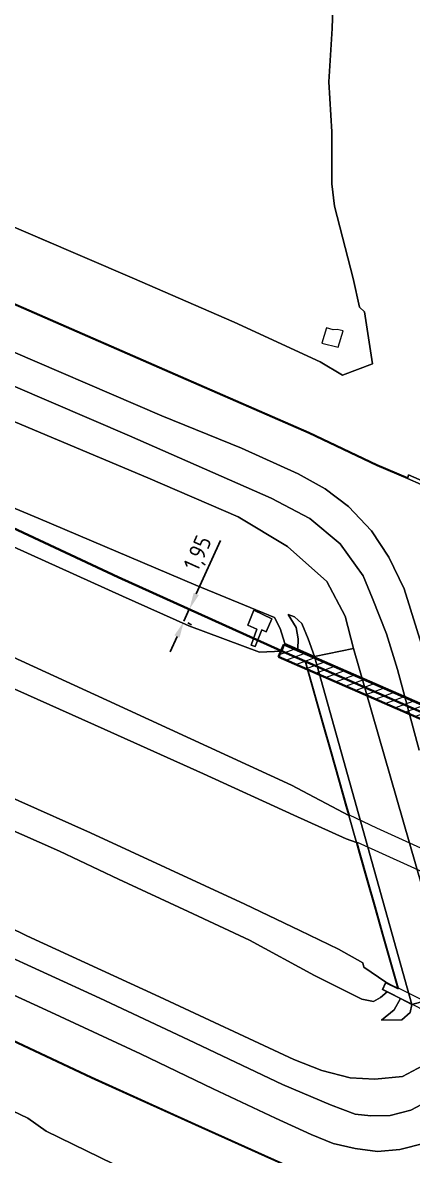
# Model space of a CAD drawing. Header units: metres. Extents: x 112942 to 118371, y 496117 to 499046.
# Drawn here: x 113709.2 to 113767.1, y 498366.9 to 498535.3 of the extents above; entities that cross this region are included whole.
import ezdxf

# ---------------------------------------------------------------- set-up
doc = ezdxf.new("R2010")
doc.units = ezdxf.units.M
for name, color, linetype, lineweight in [('B-WE-OG-TOPOKAART-G', 7, 'Continuous', 18), ('N-WE-KL-DATA_GLASVEZEL-G', 90, 'KL-GLASVEZEL-N', 35), ('N-WE-KL-DATA_GLASVEZEL-M', 7, 'Continuous', 18), ('N-WE-KL-DATA_KABELGOOT-A', 92, 'Continuous', 18), ('N-WE-KL-DATA_KABELGOOT-G', 90, 'Continuous', 35)]:
    doc.layers.add(name, color=color, linetype=linetype, lineweight=lineweight)
doc.styles.add('ISO', font='isocp.shx')
doc.linetypes.add('KL-GLASVEZEL-N', pattern='A,4,-1,[101,NLCS.SHX,S=0.5,R=0,X=0,Y=0],-1,4,-1,["G",Standard,S=1,R=0,X=-0.25,Y=-0.5],-1.5', length=12.5)
doc.dimstyles.new('ISO', dxfattribs={"dimtxt": 2.5, "dimasz": 2.5, "dimexe": 1.25, "dimexo": 0.625, "dimtad": 1, "dimtxsty": 'ISO', "dimcen": 2.5, "dimadec": 0, "dimazin": 0, "dimtfac": 1, "dimtmove": 0, "dimatfit": 3, "dimfxl": 0, "dimarcsym": 0})

# ---------------------------------------------------------------- blocks, each defined once
blk = doc.blocks.new('*D62')
at = {"layer": 'Defpoints', "color": 0, "transparency": 16777216}
for p in [(113733.96, 498448.08), (113733.96, 498448.08), (113733.16, 498446.31)]:
    blk.add_point(p, dxfattribs=at)
at = {"layer": 'N-WE-KL-DATA_GLASVEZEL-M', "color": 0, "lineweight": -2, "transparency": 16777216}
for p, q in [((113734.99, 498450.36), (113738.59, 498458.32)), ((113733.16, 498446.31), (113733.96, 498448.08)), ((113734.53, 498447.82), (113735.1, 498447.57)), ((113733.73, 498446.05), (113734.3, 498445.79)), ((113732.13, 498444.03), (113731.1, 498441.75))]:
    blk.add_line(p, q, dxfattribs=at)
at = {"layer": 'N-WE-KL-DATA_GLASVEZEL-M', "color": 0, "transparency": 16777216}
for points in [[(113734.61, 498450.53), (113735.37, 498450.19), (113733.96, 498448.08)], [(113731.75, 498444.2), (113732.51, 498443.86), (113733.16, 498446.31)]]:
    blk.add_solid(points, dxfattribs=at)
at = {"layer": 'N-WE-KL-DATA_GLASVEZEL-M', "color": 0, "transparency": 16777216, "insert": (113735.43, 498456.33), "char_height": 2.5, "attachment_point": 5, "rotation": 65.6959, "style": 'ISO'}
blk.add_mtext('1,95', dxfattribs=at)

msp = doc.modelspace()

# ---------------------------------------------------------------- hatches: boundary and pattern name
at = {"layer": 'N-WE-KL-DATA_KABELGOOT-A'}
h = msp.add_hatch(dxfattribs=at)
h.set_pattern_fill('ANSI31', color=256, scale=0.35, style=0)
h.set_pattern_definition([(20, (113280.6995, 498011.3601), (-0.3800699, 1.0442334), [])])
h.paths.add_polyline_path([(113747.207, 498441.003), (113811.343, 498412.959), (113812.144, 498414.791), (113748.008, 498442.836)])

# ---------------------------------------------------------------- linework, layer by layer
at = {"layer": 'B-WE-OG-TOPOKAART-G', "elevation": -0.75}
msp.add_lwpolyline([(113753.648, 498487.615), (113756.079, 498487.018), (113756.827, 498489.451), (113755.907, 498489.681), (113755.354, 498489.601), (113754.364, 498489.927), (113753.648, 498487.615)], close=True, dxfattribs=at)
at = {"layer": 'B-WE-OG-TOPOKAART-G'}
for points in [[(113713.594, 498502.446, -0.664), (113704.324, 498506.424, -0.596), (113688.497, 498512.657, -0.622), (113674.19, 498519.04, -0.631), (113660.003, 498524.703, -0.7), (113646.916, 498530.977, -0.616), (113645.573, 498531.944, -0.602), (113646.189, 498533.17, -0.602), (113650.121, 498534.727, -0.602), (113659.733, 498536.957, -0.671), (113677.05, 498541.345, -0.665), (113693.394, 498544.729, -0.683), (113702.706, 498546.677, -0.717), (113707.877, 498546.993, -0.769), (113709.989, 498549.561, -0.778), (113712.432, 498550.342, -0.778), (113718.043, 498549.639, -0.749), (113721.823, 498550.551, -0.778), (113727.473, 498552.924, -0.752), (113735.271, 498555.121, -0.781), (113738.468, 498555.789, -0.779)], [(113721.823, 498550.551, -0.778), (113718.043, 498549.639, -0.749), (113712.432, 498550.342, -0.778), (113709.989, 498549.561, -0.778), (113707.877, 498546.993, -0.769), (113702.706, 498546.677, -0.717), (113693.394, 498544.729, -0.683), (113677.05, 498541.345, -0.665), (113659.733, 498536.957, -0.671), (113650.121, 498534.727, -0.602), (113646.189, 498533.17, -0.602), (113645.573, 498531.944, -0.602), (113646.916, 498530.977, -0.616), (113660.003, 498524.703, -0.7), (113674.19, 498519.04, -0.631), (113688.497, 498512.657, -0.622), (113704.324, 498506.424, -0.596), (113713.594, 498502.446, -0.664)], [(113755.473, 498543.825, -0.844), (113755.205, 498534.425, -0.815), (113754.705, 498526.458, -0.821), (113755.144, 498519.063, -0.778), (113755.144, 498511.308, -0.775), (113755.517, 498508.016, -0.859), (113758.282, 498497.226, -0.7), (113759.252, 498492.987, -0.764), (113759.99, 498492.294, -0.764), (113761.157, 498484.553, -0.758), (113756.719, 498482.895, -0.769), (113753.395, 498484.84, -0.749), (113740.646, 498490.741, -0.752), (113725.474, 498497.348, -0.752), (113704.324, 498506.424, -0.596), (113688.497, 498512.657, -0.622), (113674.19, 498519.04, -0.631), (113660.003, 498524.703, -0.7), (113646.916, 498530.977, -0.616), (113645.573, 498531.944, -0.602), (113646.189, 498533.17, -0.602), (113650.121, 498534.727, -0.602), (113659.733, 498536.957, -0.671)], [(113659.733, 498536.957, -0.671), (113650.121, 498534.727, -0.602), (113646.189, 498533.17, -0.602), (113645.573, 498531.944, -0.602), (113646.916, 498530.977, -0.616), (113660.003, 498524.703, -0.7), (113674.19, 498519.04, -0.631), (113688.497, 498512.657, -0.622), (113704.324, 498506.424, -0.596), (113725.474, 498497.348, -0.752), (113740.646, 498490.741, -0.752), (113753.395, 498484.84, -0.749), (113756.719, 498482.895, -0.769), (113761.157, 498484.553, -0.758), (113759.99, 498492.294, -0.764), (113759.252, 498492.987, -0.764), (113758.282, 498497.226, -0.7), (113755.517, 498508.016, -0.859), (113755.144, 498511.308, -0.775), (113755.144, 498519.063, -0.778), (113754.705, 498526.458, -0.821), (113755.205, 498534.425, -0.815), (113755.473, 498543.825, -0.844)], [(113614.121, 498535.645, -0.778), (113614.172, 498535.731, -1.1), (113618.724, 498533.046, -1.1), (113625.961, 498529.543, -1.1), (113647.81, 498519.887, -1.1), (113664.655, 498512.317, -1.1), (113687.249, 498502.468, -1.1), (113709.346, 498492.868, -1.1), (113732.686, 498482.677, -1.1), (113751.776, 498474.357, -1.1), (113761.858, 498469.565, -1.1), (113766.422, 498467.614, -1.1), (113766.388, 498467.52, -0.778), (113761.817, 498469.474, -0.778), (113751.735, 498474.266, -0.778), (113732.646, 498482.585, -0.778), (113709.306, 498492.776, -0.778), (113687.209, 498502.376, -0.778), (113664.615, 498512.226, -0.778), (113647.769, 498519.796, -0.778), (113625.919, 498529.452, -0.778), (113618.677, 498532.958, -0.778), (113614.121, 498535.645, -0.778)], [(113771.729, 498465.792, -1.1), (113766.553, 498468.05, -1.1), (113766.422, 498467.614, -1.1), (113761.858, 498469.565, -1.1), (113751.776, 498474.357, -1.1), (113732.686, 498482.677, -1.1), (113709.346, 498492.868, -1.1), (113687.249, 498502.468, -1.1), (113664.655, 498512.317, -1.1), (113647.81, 498519.887, -1.1), (113625.961, 498529.543, -1.1), (113618.724, 498533.046, -1.1), (113614.172, 498535.731, -1.1)], [(113538.691, 498517.3, 6.954), (113539.049, 498517.139, 6.954), (113559.022, 498508.188, 6.96), (113576.603, 498500.35, 6.94), (113601.149, 498489.304, 6.945), (113628.123, 498477.21, 6.927), (113653.491, 498465.75, 6.938), (113676.824, 498455.132, 6.951), (113699.85, 498444.604, 6.926), (113721.694, 498434.548, 6.897), (113749.122, 498421.955, 6.869), (113757.652, 498417.439, 6.902), (113758.791, 498413.424, 6.845), (113757.254, 498413.984, 6.864), (113749.473, 498417.477, 6.891), (113736.087, 498423.628, 6.935), (113721.29, 498430.258, 6.971), (113706.575, 498436.873, 6.997)], [(113687.209, 498502.376, -0.778), (113709.306, 498492.776, -0.778), (113732.646, 498482.585, -0.778), (113751.735, 498474.266, -0.778), (113761.817, 498469.474, -0.778), (113766.388, 498467.52, -0.778), (113768.428, 498466.62, -0.16)], [(113770.591, 498436.004, 0.126), (113765.861, 498451.11, 0.226), (113763.626, 498455.809, 0.286), (113761.045, 498459.743, 0.233), (113757.626, 498463.342, 0.247), (113754.133, 498465.981, 0.207), (113750.124, 498468.193, 0.207), (113741.724, 498472.043, 0.1), (113729.866, 498476.858, 0.127), (113703.835, 498488.023, 0.19)], [(113703.835, 498488.023, 0.19), (113729.866, 498476.858, 0.127), (113741.724, 498472.043, 0.1), (113750.124, 498468.193, 0.207), (113754.133, 498465.981, 0.207), (113757.626, 498463.342, 0.247), (113761.045, 498459.743, 0.233), (113763.626, 498455.809, 0.286), (113765.861, 498451.11, 0.226), (113770.591, 498436.004, 0.126)], [(113696.108, 498486.281, 0.203), (113725.055, 498473.865, 0.217), (113746.129, 498464.608, 0.177), (113751.851, 498461.572, 0.223), (113756.398, 498457.799, 0.223), (113759.789, 498453.062, 0.213), (113761.19, 498449.691, 0.116), (113763.241, 498444.432, 0.136), (113764.896, 498439.131, 0.156), (113768.103, 498427.12, 0.126)], [(113768.103, 498427.12, 0.126), (113764.896, 498439.131, 0.156), (113763.241, 498444.432, 0.136), (113761.19, 498449.691, 0.116), (113759.789, 498453.062, 0.213), (113756.398, 498457.799, 0.223), (113751.851, 498461.572, 0.223), (113746.129, 498464.608, 0.177), (113725.055, 498473.865, 0.217), (113696.108, 498486.281, 0.203)], [(113676.365, 498476.296, 6.181), (113691.073, 498482.96, 0.197), (113707.173, 498476.298, 0.147), (113727.778, 498467.616, 0.217), (113741.202, 498461.821, 0.263), (113748.563, 498457.421, 0.29), (113754.374, 498452.209, 0.166), (113757.131, 498447.065, 0.336), (113758.363, 498442.252, 0.306), (113752.555, 498441.066, 4.526), (113751.609, 498443.706, 4.686), (113750.672, 498445.957, 4.676), (113749.565, 498446.971, 4.626), (113748.624, 498447.324, 4.9), (113749.842, 498445.367, 4.887), (113750.157, 498443.691, 4.953), (113750.076, 498442.15, 4.89), (113748.145, 498442.994, 6.46), (113747.473, 498445.224, 6.18), (113746.608, 498446.877, 6.329), (113734.929, 498451.644, 6.05), (113711.499, 498461.619, 6.123), (113681.815, 498474.03, 6.16), (113676.365, 498476.296, 6.181)], [(113773.098, 498390.984, 0.146), (113758.363, 498442.252, 0.306), (113757.131, 498447.065, 0.336), (113754.374, 498452.209, 0.166), (113748.563, 498457.421, 0.29), (113741.202, 498461.821, 0.263), (113727.778, 498467.616, 0.217), (113707.173, 498476.298, 0.147)], [(113681.815, 498474.03, 6.16), (113711.499, 498461.619, 6.123), (113734.929, 498451.644, 6.05), (113746.608, 498446.877, 6.329), (113747.473, 498445.224, 6.18), (113748.145, 498442.994, 6.46), (113747.704, 498441.877, 6.543), (113744.367, 498441.709, 6.526), (113733.884, 498445.639, 6.538), (113724.018, 498450.048, 6.577), (113703.101, 498459.502, 6.616)], [(113771.729, 498465.792, -1.1), (113774.195, 498456.734, -1.1), (113781.948, 498429.128, -1.1), (113789.573, 498402.595, -1.1), (113797.092, 498376.046, -1.1), (113802.098, 498358.569, -1.1), (113796.68, 498357.026, -1.1), (113796.545, 498357.518, -1.1), (113796.653, 498357.55, -0.807), (113799.101, 498358.263, -0.059), (113801.405, 498358.934, -0.054), (113796.534, 498375.883, -0.034), (113789.149, 498401.94, -0.054), (113788.873, 498402.857, -0.024), (113781.423, 498429.016, -0.064), (113773.718, 498456.531, -0.064), (113771.204, 498465.396, -0.096), (113768.428, 498466.62, -0.16), (113766.388, 498467.52, -0.778), (113766.422, 498467.614, -1.1), (113766.553, 498468.05, -1.1), (113771.729, 498465.792, -1.1)], [(113571.719, 498448.934, -0.602), (113577.602, 498460.99, 0.247), (113581.367, 498459.404, 0.253), (113614.917, 498444.091, 0.28), (113622.989, 498440.26, 0.323), (113642.438, 498430.778, 0.27), (113663.224, 498421.613, 0.257), (113685.154, 498411.609, 0.267), (113709.803, 498399.555, 0.203), (113729.508, 498390.488, 0.24), (113749.5, 498381.142, 0.32), (113753.641, 498379.525, 0.393), (113757.837, 498378.445, 0.36), (113761.522, 498378.223, 0.34), (113765.628, 498378.653, 0.297), (113768.612, 498380.229, 0.283)], [(113768.612, 498380.229, 0.283), (113765.628, 498378.653, 0.297), (113761.522, 498378.223, 0.34), (113757.837, 498378.445, 0.36), (113753.641, 498379.525, 0.393), (113749.5, 498381.142, 0.32), (113729.508, 498390.488, 0.24), (113709.803, 498399.555, 0.203), (113685.154, 498411.609, 0.267), (113663.224, 498421.613, 0.257), (113642.438, 498430.778, 0.27), (113622.989, 498440.26, 0.323), (113614.917, 498444.091, 0.28), (113581.367, 498459.404, 0.253), (113577.602, 498460.99, 0.247)], [(113703.101, 498459.502, 6.616), (113724.018, 498450.048, 6.577), (113733.884, 498445.639, 6.538), (113744.367, 498441.709, 6.526), (113747.704, 498441.877, 6.543), (113747.971, 498441.76, 6.533), (113751.149, 498440.371, 6.523), (113753.848, 498430.852, 6.637), (113754.976, 498426.876, 6.707), (113756.17, 498422.666, 6.791), (113757.271, 498418.783, 6.861), (113757.652, 498417.439, 6.902), (113749.122, 498421.955, 6.869), (113721.694, 498434.548, 6.897), (113699.85, 498444.604, 6.926)], [(113743.146, 498442.765, 6.56), (113743.727, 498442.531, 6.53), (113744.721, 498445.006, 6.35), (113745.357, 498444.712, 6.344), (113746.233, 498446.685, 6.329), (113743.521, 498447.947, 6.446), (113742.651, 498445.738, 6.44), (113744.015, 498445.132, 6.431), (113743.146, 498442.765, 6.56)], [(113743.146, 498442.765, 6.56), (113744.015, 498445.132, 6.431), (113742.651, 498445.738, 6.44), (113743.521, 498447.947, 6.446), (113746.233, 498446.685, 6.329), (113745.357, 498444.712, 6.344), (113744.721, 498445.006, 6.35), (113743.727, 498442.531, 6.53), (113743.146, 498442.765, 6.56)], [(113750.076, 498442.15, 4.89), (113750.157, 498443.691, 4.953), (113749.842, 498445.367, 4.887), (113748.624, 498447.324, 4.9), (113749.565, 498446.971, 4.626), (113750.672, 498445.957, 4.676), (113751.609, 498443.706, 4.686), (113752.555, 498441.066, 4.526), (113750.076, 498442.15, 4.89)], [(113747.971, 498441.76, 6.533), (113747.704, 498441.877, 6.543), (113748.145, 498442.994, 6.46), (113750.076, 498442.15, 4.89), (113752.555, 498441.066, 4.526), (113767.047, 498389.338, 4.956), (113765.327, 498390.211, 4.92), (113763.337, 498391.22, 6.653), (113762.662, 498391.553, 6.416), (113763.15, 498392.649, 6.567), (113764.22, 498392.107, 6.557), (113764.939, 498391.742, 6.563), (113762.674, 498399.731, 6.657), (113761.519, 498403.804, 6.73), (113760.392, 498407.777, 6.796), (113759.252, 498411.8, 6.864), (113758.791, 498413.424, 6.845), (113757.652, 498417.439, 6.902), (113757.271, 498418.783, 6.861), (113756.17, 498422.666, 6.791), (113754.976, 498426.876, 6.707), (113753.848, 498430.852, 6.637), (113751.149, 498440.371, 6.523), (113747.971, 498441.76, 6.533)], [(113811.844, 498415.086, 6.353), (113811.35, 498414.102, 6.36), (113809.702, 498414.822, 6.36), (113824.943, 498361.249, 6.419), (113828.182, 498359.606, 6.333), (113827.684, 498358.625, 6.148), (113762.727, 498391.576, 6.416), (113763.174, 498392.581, 6.567), (113765.018, 498391.646, 6.563), (113751.191, 498440.407, 6.523), (113747.768, 498441.903, 6.543), (113748.172, 498442.927, 6.46), (113811.844, 498415.086, 6.353)], [(113752.555, 498441.066, 4.526), (113758.363, 498442.252, 0.306), (113773.098, 498390.984, 0.146), (113767.047, 498389.338, 4.956), (113752.555, 498441.066, 4.526)], [(113751.245, 498440.398, 6.523), (113809.683, 498414.707, 6.36), (113812.89, 498403.435, 6.643), (113814.02, 498399.463, 6.691), (113815.245, 498395.156, 6.776), (113816.309, 498391.417, 6.836), (113816.713, 498389.999, 6.896), (113794.965, 498400.293, 6.851), (113776.012, 498409.103, 6.839), (113761.847, 498415.54, 6.833), (113757.748, 498417.466, 6.902), (113757.367, 498418.811, 6.861), (113756.266, 498422.693, 6.791), (113755.072, 498426.903, 6.707), (113753.945, 498430.879, 6.637), (113751.245, 498440.398, 6.523)], [(113706.575, 498436.873, 6.997), (113721.29, 498430.258, 6.971), (113736.087, 498423.628, 6.935), (113749.473, 498417.477, 6.891), (113757.254, 498413.984, 6.864), (113758.791, 498413.424, 6.845), (113759.252, 498411.8, 6.864), (113760.392, 498407.777, 6.796), (113761.519, 498403.804, 6.73), (113762.674, 498399.731, 6.657), (113764.939, 498391.742, 6.563), (113764.22, 498392.107, 6.557), (113763.15, 498392.649, 6.567), (113759.875, 498394.895, 6.533), (113759.727, 498395.516, 6.548), (113756.115, 498397.546, 6.573), (113750.385, 498400.355, 6.568), (113742.184, 498404.272, 6.567), (113719.269, 498414.841, 6.602), (113697.934, 498424.386, 6.591)], [(113697.934, 498424.386, 6.591), (113719.269, 498414.841, 6.602), (113742.184, 498404.272, 6.567), (113750.385, 498400.355, 6.568), (113756.115, 498397.546, 6.573), (113759.727, 498395.516, 6.548), (113759.875, 498394.895, 6.533), (113763.15, 498392.649, 6.567), (113762.662, 498391.553, 6.416), (113763.337, 498391.22, 6.653), (113762.348, 498390.352, 6.43), (113761.337, 498389.801, 6.417), (113759.583, 498390.15, 6.353), (113752.573, 498393.654, 6.287), (113742.901, 498398.92, 6.29), (113733.81, 498403.135, 6.297), (113723.454, 498407.959, 6.273), (113714.652, 498412.151, 6.31), (113706.065, 498415.95, 6.293)], [(113706.065, 498415.95, 6.293), (113714.652, 498412.151, 6.31), (113723.454, 498407.959, 6.273), (113733.81, 498403.135, 6.297), (113742.901, 498398.92, 6.29), (113752.573, 498393.654, 6.287), (113759.583, 498390.15, 6.353), (113761.337, 498389.801, 6.417), (113762.348, 498390.352, 6.43), (113763.337, 498391.22, 6.653), (113765.327, 498390.211, 4.92), (113764.397, 498388.52, 5.001), (113762.527, 498386.992, 5.05), (113765.559, 498387.039, 4.935), (113766.766, 498388.139, 4.857), (113767.047, 498389.338, 4.956), (113773.098, 498390.984, 0.146)], [(113824.889, 498361.257, 6.419), (113795.889, 498376.385, 6.689), (113765.035, 498391.769, 6.563), (113762.77, 498399.759, 6.657), (113761.615, 498403.831, 6.73), (113760.488, 498407.804, 6.796), (113759.348, 498411.827, 6.864), (113758.887, 498413.451, 6.845), (113774.282, 498406.465, 6.86), (113796.191, 498396.266, 6.836), (113817.912, 498385.783, 6.821), (113818.245, 498384.612, 6.877), (113819.398, 498380.558, 6.801), (113820.56, 498376.475, 6.74), (113821.725, 498372.377, 6.663), (113824.889, 498361.257, 6.419)], [(113604.85, 498395.055, -0.752), (113604.778, 498395.229, -0.752), (113605.225, 498395.81, -0.81), (113606.602, 498396.923, -0.81), (113608.282, 498398.471, -0.81), (113618.228, 498400.839, -0.81), (113630.62, 498403.783, -0.81), (113640.243, 498406.124, -0.81), (113648.194, 498407.989, -0.81), (113651.507, 498408.727, -0.81), (113653.814, 498408.473, -0.81), (113656.472, 498407.99, -0.81), (113666.962, 498403.238, -0.81), (113685.884, 498394.361, -0.813), (113704.221, 498385.673, -0.815), (113719.431, 498378.511, -0.813), (113734.851, 498371.549, -0.815), (113749.613, 498364.917, -0.815), (113761.343, 498359.762, -0.813), (113772.403, 498354.987, -0.813)], [(113772.367, 498354.894, -1.1), (113761.303, 498359.67, -1.1), (113749.572, 498364.826, -1.1), (113734.81, 498371.458, -1.1), (113719.389, 498378.42, -1.1), (113704.178, 498385.583, -1.1), (113685.841, 498394.271, -1.1), (113666.92, 498403.147, -1.1), (113656.442, 498407.894, -1.1), (113653.8, 498408.374, -1.1), (113651.513, 498408.626, -1.1), (113648.216, 498407.892, -1.1), (113640.266, 498406.027, -1.1), (113630.643, 498403.686, -1.1), (113618.251, 498400.742, -1.1), (113608.331, 498398.38, -1.1), (113606.667, 498396.847, -1.1), (113605.288, 498395.732, -1.1), (113604.893, 498395.214, -1.101), (113604.944, 498395.09, -1.101), (113604.85, 498395.055, -0.752)], [(113612.14, 498390.266, -0.717), (113618.402, 498391.433, -0.735), (113626.508, 498393.338, -0.755), (113630.029, 498393.419, -0.735), (113637.74, 498395.16, -0.706), (113646.263, 498396.748, -0.729), (113655.315, 498396.284, -0.746), (113661.619, 498394.456, -0.758), (113673.15, 498388.707, -0.723), (113684.125, 498383.222, -0.738), (113691.508, 498380.734, -0.749), (113698.133, 498377.358, -0.853), (113704.216, 498375.162, -0.879), (113709.98, 498372.448, -0.902), (113712.673, 498370.513, -0.836), (113724.691, 498364.655, -0.83)], [(113770.06, 498375.298, 0.203), (113766.877, 498373.653, 0.2), (113763.8, 498372.813, 0.22), (113760.951, 498372.791, 0.2), (113758.61, 498373.012, 0.183), (113754.944, 498374.409, 0.247), (113747.829, 498377.468, 0.207), (113733.814, 498384.079, 0.187), (113720.667, 498390.28, 0.193), (113705.067, 498397.421, 0.233)], [(113705.067, 498397.421, 0.233), (113720.667, 498390.28, 0.193), (113733.814, 498384.079, 0.187), (113747.829, 498377.468, 0.207), (113754.944, 498374.409, 0.247), (113758.61, 498373.012, 0.183), (113760.951, 498372.791, 0.2), (113763.8, 498372.813, 0.22), (113766.877, 498373.653, 0.2), (113770.06, 498375.298, 0.203)], [(113699.77, 498394.453, 0.09), (113713.401, 498388.199, 0.12), (113726.683, 498381.99, 0.09), (113737.496, 498376.8, 0.013), (113746.743, 498372.42, -0.01), (113752.058, 498370.031, 0.063), (113755.353, 498368.687, 0.11), (113758.624, 498367.924, 0.167), (113761.943, 498367.504, 0.267), (113765.248, 498367.801, 0.34), (113768.962, 498368.717, 0.37)], [(113768.962, 498368.717, 0.37), (113765.248, 498367.801, 0.34), (113761.943, 498367.504, 0.267), (113758.624, 498367.924, 0.167), (113755.353, 498368.687, 0.11), (113752.058, 498370.031, 0.063), (113746.743, 498372.42, -0.01), (113737.496, 498376.8, 0.013), (113726.683, 498381.99, 0.09), (113713.401, 498388.199, 0.12), (113699.77, 498394.453, 0.09)], [(113767.047, 498389.338, 4.956), (113766.766, 498388.139, 4.857), (113765.559, 498387.039, 4.935), (113762.527, 498386.992, 5.05), (113764.397, 498388.52, 5.001), (113765.327, 498390.211, 4.92), (113767.047, 498389.338, 4.956)], [(113704.178, 498385.583, -1.1), (113719.389, 498378.42, -1.1), (113734.81, 498371.458, -1.1), (113749.572, 498364.826, -1.1)], [(113749.613, 498364.917, -0.815), (113734.851, 498371.549, -0.815), (113719.431, 498378.511, -0.813), (113704.221, 498385.673, -0.815)], [(113724.691, 498364.655, -0.83), (113712.673, 498370.513, -0.836), (113709.98, 498372.448, -0.902), (113704.216, 498375.162, -0.879)]]:
    msp.add_polyline3d(points, dxfattribs=at)
at = {"layer": 'N-WE-KL-DATA_GLASVEZEL-G', "flags": 128}
msp.add_lwpolyline([(113627.896, 498496.699), (113651.209, 498486.151), (113674.376, 498475.686), (113700.62, 498463.505), (113723.402, 498452.851), (113747.607, 498441.92), (113826.936, 498407.232), (113831.96, 498404.555), (113856.291, 498390.206), (113876.281, 498378.09), (113881.116, 498375.349), (113901.444, 498365.312), (113923.487, 498354.345), (113947.094, 498342.456), (113969.922, 498330.857), (113998.595, 498316.097), (114017.505, 498306.229), (114042.278, 498293.06), (114066.728, 498280.02), (114090.418, 498267.163), (114113.179, 498254.611), (114113.179, 498254.611), (114136.142, 498241.86), (114161.935, 498227.268), (114186.026, 498213.509), (114206.354, 498201.808), (114231.746, 498186.946), (114255.923, 498172.65), (114282.573, 498156.533), (114306.156, 498142.09), (114330.404, 498127.051), (114353.649, 498112.661), (114377.173, 498098.282), (114400.39, 498084.264), (114400.39, 498084.264), (114400.39, 498084.264), (114424.381, 498069.86), (114447.304, 498056.342), (114471.846, 498042.035), (114494.618, 498028.886), (114509.723, 498020.344)], dxfattribs=at)
at = {"layer": 'N-WE-KL-DATA_KABELGOOT-G', "elevation": 6.444}
msp.add_lwpolyline([(113747.207, 498441.003), (113811.343, 498412.959), (113812.144, 498414.791), (113748.008, 498442.836)], close=True, dxfattribs=at)

# ---------------------------------------------------------------- dimensions: what is measured, and where the dimension line sits
at = {"layer": 'N-WE-KL-DATA_GLASVEZEL-M'}
dim = msp.add_aligned_dim(p1=(113733.163, 498446.307), p2=(113733.964, 498448.081), distance=0, dimstyle='ISO', dxfattribs=at)
dim.commit()
dim.dimension.update_dxf_attribs({"geometry": '*D62', "text_midpoint": (113735.425, 498456.329)})

doc.saveas('drawing.dxf')
